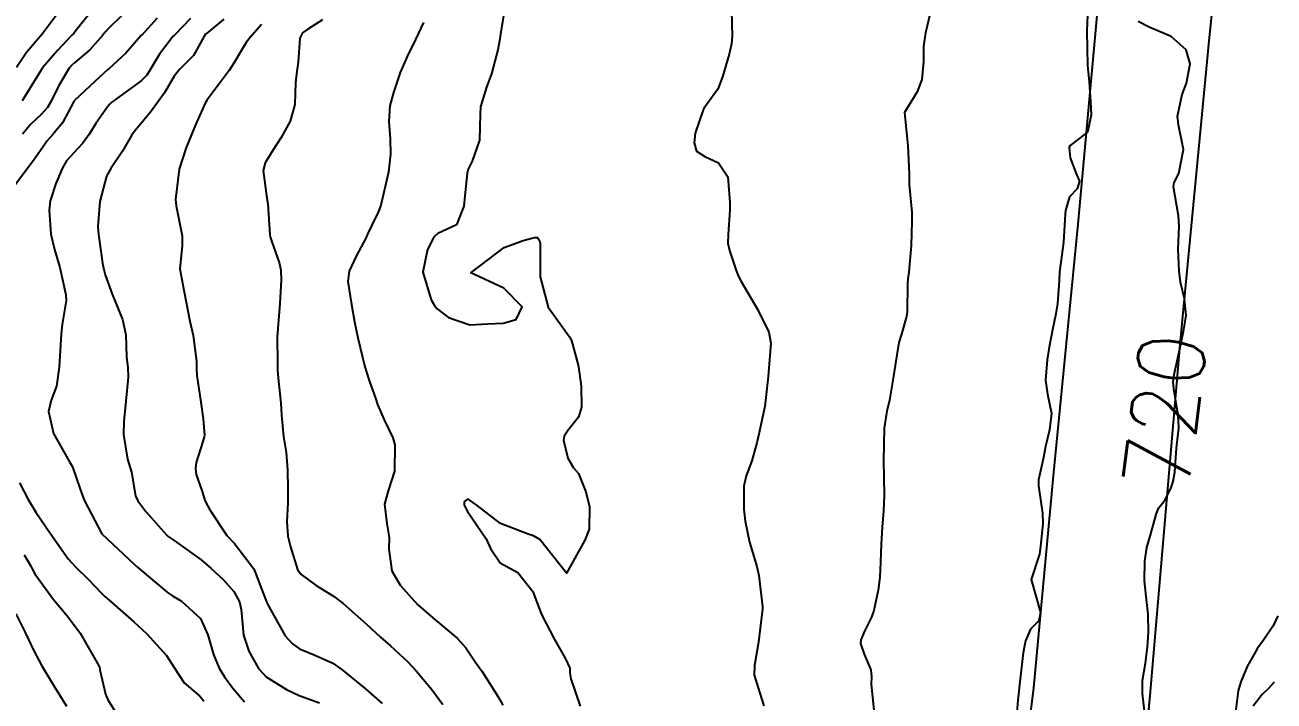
# Model space of a CAD drawing. Header units: metres. Extents: x 318500 to 325275, y 7408834 to 7428799.
# Drawn here: x 320161.5 to 320236.7, y 7414417.3 to 7414458 of the extents above; entities that cross this region are included whole.
import ezdxf
from ezdxf.enums import TextEntityAlignment as Align

# ---------------------------------------------------------------- set-up
doc = ezdxf.new("R2010")
doc.units = ezdxf.units.M
doc.header["$MEASUREMENT"] = 0
for name, color, linetype in [('Cotas', 45, 'Continuous'), ('Curvas de Nivel 1m', 11, 'Continuous'), ('Curvas de Nivel 5m', 15, 'Continuous'), ('Vias Primárias', 230, 'Continuous')]:
    doc.layers.add(name, color=color, linetype=linetype)
doc.styles.add('Style-STANDARD', font='STANDARD.shx')

msp = doc.modelspace()

# ---------------------------------------------------------------- linework, layer by layer
at = {"layer": 'Curvas de Nivel 1m', "flags": 128}
for points, elevation in [([(320163.35, 7414458.539), (320162.5, 7414457.406), (320161.57, 7414456.307), (320160.968, 7414455.403)], 732), ([(320165.3, 7414458.567), (320164.503, 7414457.58), (320164.405, 7414457.457), (320164.317, 7414457.362), (320163.42, 7414456.436), (320162.521, 7414455.379), (320162.501, 7414455.348), (320162.469, 7414455.286), (320161.297, 7414453.397)], 731), ([(320190.365, 7414459.012), (320190.118, 7414457.404), (320190.059, 7414457.017), (320189.95, 7414456.474), (320189.562, 7414455.024), (320189.278, 7414454.217), (320188.903, 7414453.033), (320188.878, 7414452.599), (320188.856, 7414451.033), (320188.407, 7414449.77), (320188.162, 7414449.282), (320188.103, 7414449.043), (320187.945, 7414447.476), (320187.895, 7414447.045), (320187.466, 7414445.936), (320186.345, 7414445.405), (320186.156, 7414445.249), (320186.039, 7414445.065), (320185.706, 7414444.442), (320185.426, 7414443.073), (320185.944, 7414441.417), (320186.144, 7414441.062), (320186.287, 7414440.876), (320186.977, 7414440.356), (320188.273, 7414439.906), (320189.335, 7414439.964), (320190.275, 7414440.007), (320191.057, 7414440.219), (320191.423, 7414440.993), (320190.307, 7414442.112), (320188.32, 7414443.04), (320190.336, 7414444.567), (320191.476, 7414444.993), (320192.166, 7414445.159), (320192.343, 7414445.176), (320192.463, 7414444.979), (320192.501, 7414444.816), (320192.498, 7414442.978), (320192.499, 7414442.797), (320192.987, 7414440.973), (320194.263, 7414439.184), (320194.386, 7414438.958), (320194.78, 7414437.487), (320194.869, 7414436.951), (320194.966, 7414436.212), (320194.99, 7414434.948), (320194.808, 7414434.344), (320194.189, 7414433.554), (320193.951, 7414433.195), (320193.914, 7414432.963), (320194.169, 7414431.882), (320194.507, 7414431.299), (320194.802, 7414430.95), (320195.245, 7414429.842), (320195.474, 7414428.94), (320195.456, 7414427.593), (320195.196, 7414426.944), (320194.08, 7414424.96), (320192.478, 7414426.976), (320192.103, 7414427.192), (320191.781, 7414427.309), (320190.114, 7414427.944), (320188.709, 7414429.031), (320188.136, 7414429.428), (320187.923, 7414429.252), (320187.925, 7414429.042), (320188.124, 7414428.671), (320189.248, 7414427.023), (320189.508, 7414426.433), (320190.086, 7414425.57), (320190.458, 7414425.379), (320191.15, 7414424.994), (320192.063, 7414423.849), (320192.374, 7414422.977), (320192.601, 7414422.415), (320193.355, 7414420.967), (320194.009, 7414419.831), (320194.285, 7414419.238), (320194.288, 7414418.956), (320194.355, 7414418.594), (320194.917, 7414416.946)], 723), ([(320204.023, 7414458.828), (320204.066, 7414457.267), (320204.02, 7414456.827), (320203.878, 7414456.214), (320203.492, 7414454.835), (320203.202, 7414454.106), (320202.453, 7414453.071), (320202.359, 7414452.944), (320202.316, 7414452.852), (320201.839, 7414451.449), (320201.769, 7414450.86), (320201.914, 7414450.357), (320202.412, 7414450.05), (320203.242, 7414449.671), (320203.807, 7414448.829), (320203.927, 7414447.277), (320203.918, 7414446.827), (320203.827, 7414445.348), (320203.808, 7414444.828), (320203.901, 7414444.392), (320204.323, 7414443.12), (320204.441, 7414442.819), (320204.615, 7414442.518), (320205.615, 7414440.807), (320206.27, 7414439.461), (320206.404, 7414438.798), (320206.24, 7414436.8), (320206.035, 7414434.98), (320206.002, 7414434.802), (320205.664, 7414433.329), (320205.558, 7414432.806), (320205.258, 7414431.72), (320204.901, 7414430.813), (320204.767, 7414430.197), (320204.765, 7414428.814), (320204.842, 7414428.089), (320205.117, 7414426.81), (320205.545, 7414425.345), (320205.672, 7414424.804), (320205.9, 7414422.954), (320205.898, 7414422.802), (320205.694, 7414421.134), (320205.649, 7414420.804), (320205.414, 7414419.398), (320205.389, 7414418.806), (320205.972, 7414416.958)], 722), ([(320215.999, 7414458.668), (320215.701, 7414457.483), (320215.592, 7414456.674), (320215.585, 7414455.768), (320215.493, 7414454.675), (320215.204, 7414453.943), (320214.45, 7414452.69), (320214.645, 7414450.687), (320214.726, 7414449.008), (320214.717, 7414448.685), (320214.731, 7414448.349), (320214.884, 7414446.682), (320214.89, 7414446.154), (320214.847, 7414444.682), (320214.709, 7414443.069), (320214.654, 7414442.685), (320214.624, 7414442.377), (320214.601, 7414440.685), (320214.57, 7414440.402), (320214.27, 7414439.355), (320214.11, 7414438.845), (320214.082, 7414438.693), (320214.05, 7414438.485), (320213.754, 7414436.697), (320213.543, 7414435.377), (320213.386, 7414434.702), (320213.222, 7414433.678), (320213.2, 7414432.705), (320213.188, 7414431.722), (320213.205, 7414430.704), (320213.224, 7414429.624), (320213.174, 7414428.704), (320213.095, 7414427.725), (320213.041, 7414426.706), (320212.99, 7414425.608), (320212.951, 7414424.707), (320212.857, 7414423.919), (320212.598, 7414422.712), (320212.451, 7414422.306), (320212.031, 7414421.462), (320211.806, 7414420.94), (320211.791, 7414420.722), (320212.014, 7414420.072), (320212.416, 7414419.126), (320212.465, 7414418.713), (320212.446, 7414418.26), (320212.605, 7414416.71)], 721), ([(320169.436, 7414458.371), (320168.501, 7414457.347), (320168.476, 7414457.325), (320168.458, 7414457.301), (320167.537, 7414456.261), (320166.524, 7414455.329), (320166.47, 7414455.281), (320165.699, 7414454.578), (320164.451, 7414453.426), (320164.423, 7414453.388), (320164.409, 7414453.36), (320163.731, 7414452.067), (320163.158, 7414451.373), (320162.809, 7414450.981), (320162.406, 7414450.415), (320161.979, 7414449.803), (320161.669, 7414449.391), (320160.373, 7414447.661)], 729), ([(320171.43, 7414458.353), (320170.502, 7414457.38), (320170.449, 7414457.333), (320170.405, 7414457.281), (320169.567, 7414456.206), (320169.035, 7414455.294), (320168.816, 7414454.947), (320168.463, 7414454.608), (320166.707, 7414453.326), (320166.572, 7414453.204), (320166.446, 7414453.037), (320165.747, 7414452.023), (320165.308, 7414451.347), (320164.929, 7414450.835), (320164.404, 7414450.274), (320163.974, 7414449.786), (320163.724, 7414449.367), (320163.332, 7414448.419), (320162.997, 7414447.374), (320162.927, 7414446.809), (320163.032, 7414445.373), (320163.247, 7414444.45), (320163.573, 7414443.367), (320163.936, 7414441.721), (320163.947, 7414441.363), (320163.707, 7414439.927), (320163.641, 7414439.366), (320163.571, 7414438.035), (320163.537, 7414437.367), (320163.369, 7414436.218), (320163.053, 7414435.372), (320162.886, 7414434.687), (320163.184, 7414433.37), (320164.154, 7414431.656), (320164.323, 7414431.357), (320164.788, 7414430.002), (320165.039, 7414429.346), (320166.1, 7414427.33), (320168.073, 7414425.483), (320168.277, 7414425.298), (320170.055, 7414423.797), (320170.362, 7414423.584), (320170.902, 7414423.267), (320172.034, 7414422.214), (320172.492, 7414421.243), (320172.829, 7414420.064), (320173.166, 7414419.232), (320173.482, 7414418.717), (320173.982, 7414418.028), (320174.701, 7414417.213)], 728), ([(320173.442, 7414458.311), (320172.504, 7414457.536), (320172.353, 7414457.402), (320172.25, 7414457.254), (320171.611, 7414456.135), (320170.784, 7414455.275), (320170.466, 7414454.879), (320169.871, 7414453.871), (320169.454, 7414453.29), (320169.023, 7414452.712), (320168.43, 7414451.989), (320168.11, 7414451.619), (320167.896, 7414451.308), (320167.347, 7414450.375), (320166.637, 7414449.326), (320166.385, 7414448.857), (320165.978, 7414447.336), (320165.853, 7414445.831), (320165.892, 7414445.337), (320166.157, 7414443.488), (320166.194, 7414443.332), (320166.222, 7414443.244), (320166.306, 7414442.923), (320166.722, 7414441.751), (320166.903, 7414441.321), (320167.353, 7414440.234), (320167.549, 7414439.311), (320167.578, 7414437.972), (320167.657, 7414437.309), (320167.68, 7414436.764), (320167.543, 7414435.31), (320167.427, 7414434.076), (320167.404, 7414433.312), (320167.647, 7414431.818), (320167.809, 7414431.305), (320167.877, 7414431.033), (320168.133, 7414429.608), (320168.265, 7414429.299), (320168.74, 7414428.675), (320169.968, 7414427.281), (320170.098, 7414427.162), (320170.449, 7414426.92), (320172.077, 7414425.748), (320172.692, 7414425.241), (320173.401, 7414424.568), (320174.056, 7414423.846), (320174.399, 7414423.217), (320174.492, 7414422.767), (320174.637, 7414421.214), (320174.962, 7414420.259), (320175.535, 7414419.205), (320175.992, 7414418.7), (320177.219, 7414417.944), (320177.976, 7414417.595), (320179.206, 7414417.151)], 727), ([(320175.724, 7414457.995), (320175.034, 7414457.215), (320174.799, 7414456.914), (320174.488, 7414456.402), (320174.044, 7414455.659), (320173.766, 7414455.231), (320172.452, 7414453.463), (320172.324, 7414453.252), (320171.742, 7414451.948), (320171.451, 7414451.265), (320171.158, 7414450.519), (320170.758, 7414449.274), (320170.545, 7414447.45), (320170.55, 7414447.277), (320170.58, 7414447.064), (320170.93, 7414445.271), (320170.933, 7414444.669), (320170.793, 7414443.273), (320171.03, 7414442.001), (320171.186, 7414441.267), (320171.401, 7414440.136), (320171.598, 7414439.26), (320171.803, 7414437.69), (320171.809, 7414437.256), (320171.82, 7414436.851), (320172.066, 7414435.252), (320172.195, 7414434.25), (320172.278, 7414433.249), (320172.264, 7414433.164), (320172.174, 7414432.873), (320171.79, 7414431.621), (320171.734, 7414431.256), (320171.79, 7414430.899), (320172.136, 7414429.868), (320172.288, 7414429.404), (320172.345, 7414429.247), (320172.598, 7414428.768), (320173.638, 7414427.227), (320174.093, 7414426.73), (320175.253, 7414425.208), (320176.02, 7414423.231), (320176.03, 7414423.2), (320176.049, 7414423.127), (320177.144, 7414421.183), (320177.563, 7414420.724), (320178.012, 7414420.394), (320178.885, 7414420.033), (320180.004, 7414419.537), (320180.568, 7414419.134), (320181.983, 7414417.996), (320182.977, 7414417.105)], 726), ([(320185.482, 7414458.109), (320185.001, 7414457.082), (320184.49, 7414456.07), (320184.061, 7414455.096), (320183.657, 7414453.907), (320183.453, 7414453.105), (320183.384, 7414452.157), (320183.457, 7414451.104), (320183.488, 7414450.181), (320183.357, 7414449.106), (320183.183, 7414448.313), (320182.905, 7414447.112), (320182.754, 7414446.724), (320182.352, 7414445.913), (320182.107, 7414445.359), (320182.008, 7414445.123), (320181.423, 7414444.035), (320180.99, 7414443.133), (320180.926, 7414442.519), (320181.136, 7414441.132), (320181.323, 7414440.081), (320181.518, 7414439.127), (320181.918, 7414437.449), (320182.011, 7414437.122), (320182.231, 7414436.504), (320182.584, 7414435.483), (320182.711, 7414435.112), (320183.113, 7414434.19), (320183.633, 7414433.098), (320183.752, 7414432.673), (320183.729, 7414431.096), (320183.338, 7414429.906), (320183.123, 7414429.105), (320183.266, 7414427.949), (320183.397, 7414427.101), (320183.383, 7414426.391), (320183.557, 7414425.098), (320184.067, 7414424.236), (320185.104, 7414423.074), (320186.038, 7414422.258), (320187.498, 7414421.045), (320188.014, 7414420.46), (320188.595, 7414419.62), (320189.012, 7414419.025), (320189.977, 7414417.499), (320190.25, 7414417.006)], 724), ([(320161.132, 7414430.387), (320161.658, 7414429.387), (320162.119, 7414428.634), (320162.987, 7414427.371), (320164.077, 7414425.821), (320164.499, 7414425.354), (320165.296, 7414424.575), (320166.054, 7414423.773), (320166.275, 7414423.55), (320166.54, 7414423.323), (320168.031, 7414422.02), (320168.812, 7414421.292), (320170.001, 7414419.992), (320170.462, 7414419.273), (320171.065, 7414418.348), (320171.973, 7414417.572), (320172.131, 7414417.406), (320172.244, 7414417.246)], 729), ([(320160.928, 7414422.505), (320161.477, 7414421.388), (320162.004, 7414420.281), (320162.481, 7414419.375), (320163.243, 7414418.102), (320163.709, 7414417.363), (320163.964, 7414416.944)], 731), ([(320236.713, 7414418.389), (320236.373, 7414418.016), (320235.989, 7414417.64), (320235.44, 7414416.943)], 719)]:
    msp.add_lwpolyline(points, dxfattribs=dict(at, elevation=elevation))
at = {"layer": 'Curvas de Nivel 5m', "flags": 128}
for points, elevation in [([(320167.306, 7414458.531), (320166.506, 7414457.761), (320166.301, 7414457.535), (320166.145, 7414457.335), (320165.376, 7414456.458), (320164.475, 7414455.712), (320164.289, 7414455.546), (320164.141, 7414455.363), (320163.504, 7414454.325), (320163.057, 7414453.374), (320162.835, 7414452.985), (320162.438, 7414452.566), (320161.825, 7414451.993), (320161.311, 7414451.397)], 730), ([(320225.477, 7414458.546), (320225.436, 7414457.627), (320225.438, 7414456.546), (320225.466, 7414455.522), (320225.561, 7414454.544), (320225.649, 7414453.356), (320225.68, 7414452.542), (320225.465, 7414451.514), (320224.422, 7414450.707), (320224.372, 7414450.609), (320224.364, 7414450.561), (320224.414, 7414449.954), (320224.805, 7414448.955), (320224.982, 7414448.551), (320224.851, 7414448.095), (320224.386, 7414447.624), (320224.14, 7414446.795), (320224.115, 7414446.563), (320224.013, 7414444.895), (320223.974, 7414444.564), (320223.783, 7414443.108), (320223.762, 7414442.566), (320223.665, 7414441.2), (320223.554, 7414440.567), (320223.339, 7414439.504), (320223.159, 7414438.571), (320223.029, 7414437.796), (320222.931, 7414436.573), (320223.059, 7414435.74), (320223.291, 7414434.569), (320223.18, 7414433.586), (320222.933, 7414432.572), (320222.821, 7414431.926), (320222.523, 7414430.576), (320222.511, 7414430.22), (320222.757, 7414428.574), (320222.772, 7414427.921), (320222.632, 7414426.575), (320222.572, 7414426.099), (320222.08, 7414424.58), (320222.635, 7414422.574), (320222.535, 7414422.083), (320222.035, 7414421.576), (320221.738, 7414420.871), (320221.665, 7414420.585), (320221.586, 7414420.157), (320221.417, 7414418.589), (320221.274, 7414417.297), (320221.205, 7414416.591)], 720), ([(320179.396, 7414458.277), (320178.508, 7414457.703), (320178.182, 7414457.498), (320178.022, 7414457.177), (320177.933, 7414455.723), (320177.84, 7414455.179), (320177.763, 7414454.48), (320177.715, 7414453.181), (320177.444, 7414452.176), (320176.897, 7414451.193), (320176.409, 7414450.449), (320175.936, 7414449.665), (320175.822, 7414449.206), (320176.039, 7414447.538), (320176.089, 7414447.203), (320176.216, 7414445.327), (320176.241, 7414445.201), (320176.337, 7414444.899), (320176.783, 7414443.651), (320176.887, 7414443.191), (320176.906, 7414442.596), (320176.83, 7414441.192), (320176.784, 7414440.691), (320176.669, 7414439.194), (320176.676, 7414437.625), (320176.689, 7414437.193), (320176.728, 7414436.697), (320176.885, 7414435.19), (320176.916, 7414434.473), (320177.04, 7414433.187), (320177.199, 7414432.214), (320177.284, 7414431.183), (320177.301, 7414430.024), (320177.301, 7414429.182), (320177.241, 7414428.055), (320177.301, 7414427.182), (320177.459, 7414426.545), (320177.886, 7414425.173), (320178.076, 7414424.883), (320179.007, 7414424.214), (320180.056, 7414423.57), (320180.634, 7414423.134), (320182.032, 7414421.89), (320182.89, 7414421.107), (320183.489, 7414420.572), (320184.01, 7414420.104), (320184.534, 7414419.611), (320185.038, 7414419.074), (320185.983, 7414417.956), (320186.631, 7414417.053)], 725), ([(320228.912, 7414416.491), (320228.774, 7414417.707), (320228.784, 7414418.492), (320228.97, 7414419.531), (320229.079, 7414420.489), (320229.132, 7414421.391), (320229.126, 7414422.489), (320229.001, 7414423.555), (320228.905, 7414424.492), (320228.918, 7414425.666), (320229.035, 7414426.491), (320229.28, 7414427.32), (320229.608, 7414428.485), (320229.753, 7414428.866), (320230.143, 7414429.378), (320230.511, 7414430.119), (320230.625, 7414430.473), (320230.732, 7414431.038), (320230.837, 7414432.47), (320230.968, 7414433.699), (320230.923, 7414434.469), (320230.66, 7414436.047), (320230.622, 7414436.474), (320230.684, 7414436.913), (320231.024, 7414438.469), (320231.244, 7414439.497), (320231.415, 7414440.463), (320231.305, 7414441.465), (320231.073, 7414442.469), (320230.991, 7414443.134), (320230.927, 7414444.471), (320230.992, 7414445.839), (320230.943, 7414446.471), (320230.656, 7414448.216), (320230.684, 7414448.476), (320230.962, 7414449.029), (320231.255, 7414450.467), (320230.957, 7414451.958), (320230.896, 7414452.473), (320231.162, 7414453.777), (320231.426, 7414454.466), (320231.658, 7414455.629), (320231.402, 7414456.466), (320230.512, 7414457.267), (320229.187, 7414457.827), (320228.525, 7414458.167)], 720), ([(320161.421, 7414426.048), (320161.814, 7414425.384), (320161.903, 7414425.217), (320162.065, 7414424.92), (320163.197, 7414423.369), (320164.035, 7414422.359), (320164.798, 7414421.348), (320165.901, 7414419.421), (320165.952, 7414419.331), (320165.961, 7414419.302), (320165.988, 7414419.13), (320166.317, 7414417.668), (320166.462, 7414417.323), (320167.367, 7414415.891)], 730), ([(320236.928, 7414422.387), (320236.648, 7414421.784), (320236.027, 7414420.864), (320235.821, 7414420.604), (320235.684, 7414420.403), (320235.079, 7414419.34), (320234.701, 7414418.413), (320234.547, 7414417.859), (320234.366, 7414416.416)], 720)]:
    msp.add_lwpolyline(points, dxfattribs=dict(at, elevation=elevation))
at = {"layer": 'Vias Primárias'}
for points in [[(320254.504, 7414358.673), (320253.691, 7414357.836), (320225.881, 7414328.131, -0.47838), (320218.358, 7414328.69, -0.084752), (320215.125, 7414335.645), (320218.545, 7414346.034), (320220.785, 7414355.241), (320224.83, 7414380.734), (320227.071, 7414395.004), (320229.248, 7414417.579), (320231.051, 7414438.732), (320232.794, 7414457.019), (320235.033, 7414478.61), (320236.776, 7414498.523), (320238.269, 7414515.261, 0.043), (320238.333, 7414536.224), (320235.222, 7414550.661), (320231.614, 7414567.157), (320229.733, 7414575.606)], [(320213.018, 7414556.24), (320223.154, 7414538.966), (320226.246, 7414533.279), (320229.484, 7414523.727), (320230.841, 7414518.2), (320230.539, 7414509.099), (320229.937, 7414500), (320229.19, 7414489.837), (320227.755, 7414477.393), (320226.511, 7414463.859), (320224.886, 7414445.972), (320223.403, 7414430.81), (320222.208, 7414418.039), (320217.194, 7414377.752), (320213.146, 7414350.416), (320203.573, 7414321.425), (320201.867, 7414317.326, -0.272506), (320201.608, 7414311.165, -0.003802), (320194.012, 7414297.332, -0.041398), (320180.351, 7414280.37, -0.075704), (320158.405, 7414264.784, -0.009848), (320124.239, 7414254.089, -0.04966), (320077.989, 7414250.629, -0.058189), (320021.705, 7414258.109)]]:
    msp.add_lwpolyline(points, format="xyb", dxfattribs=at)

# ---------------------------------------------------------------- texts
at = {"layer": 'Cotas', "style": 'Style-STANDARD'}
msp.add_text('720', height=4, rotation=83.02179, dxfattribs=at).set_placement((320230.123, 7414434.716, 720), align=Align.MIDDLE_CENTER)

doc.saveas('drawing.dxf')
